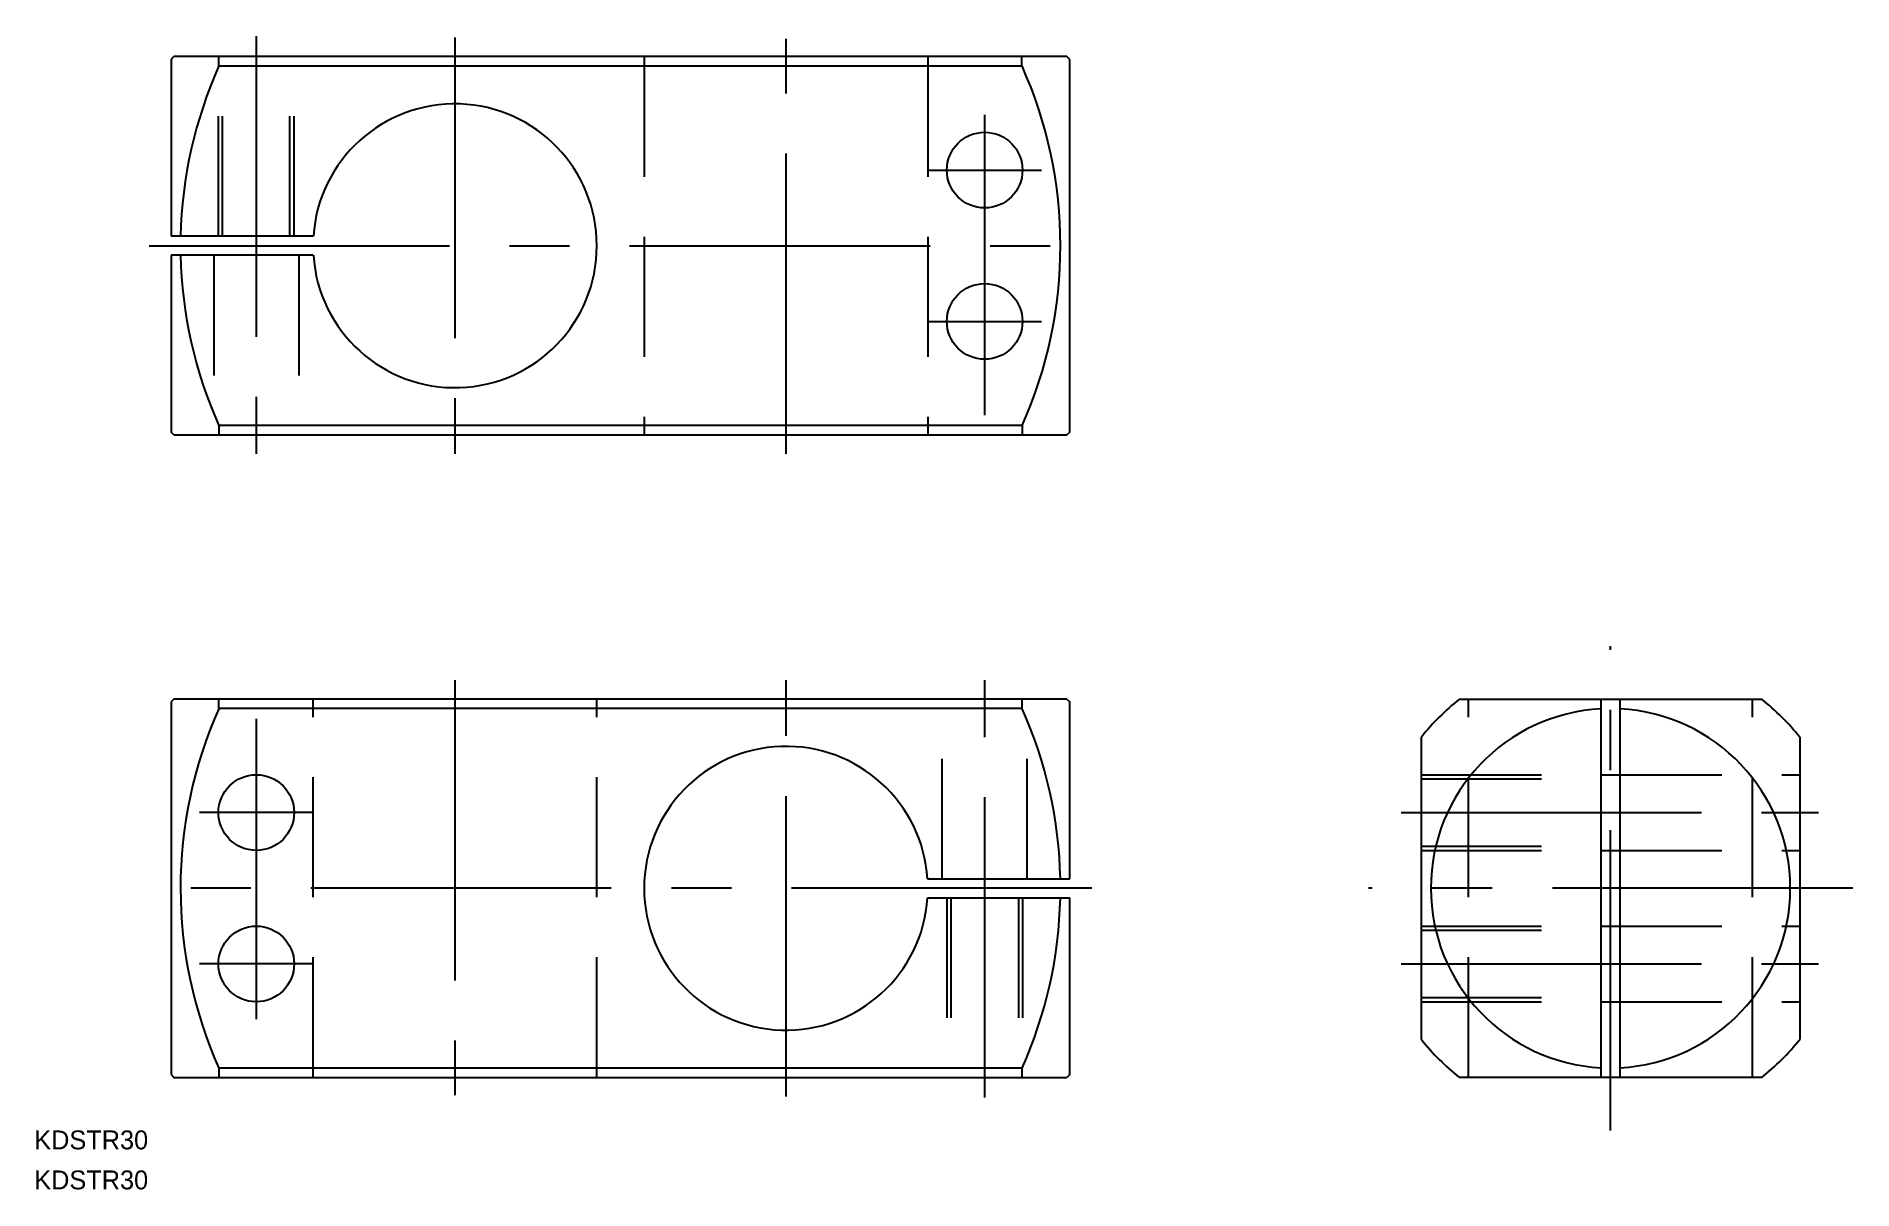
# Model space of a CAD drawing. Extents: x 381 to 573, y 631 to 753.
import ezdxf

# ---------------------------------------------------------------- set-up
doc = ezdxf.new("R2010")
doc.units = 0
doc.linetypes.add('CENTER', pattern=[50.8, 31.75, -6.35, 6.35, -6.35])
doc.linetypes.add('DASHED', pattern=[19.05, 12.7, -6.35])
doc.layers.get('0').update_dxf_attribs({"linetype": 'CONTINUOUS'})
doc.layers.add('CENTER', color=1, linetype='CENTER')

msp = doc.modelspace()

# ---------------------------------------------------------------- linework, layer by layer
at = {"color": 7, "linetype": 'CONTINUOUS'}
for p, q in [((395.72, 750.3), (396.02, 750.6)), ((395.72, 750.3), (395.72, 731.6)), ((490.42, 750.6), (396.02, 750.6)), ((400.77, 749.62), (400.77, 750.6)), ((400.77, 749.62), (485.66, 749.62)), ((485.66, 749.62), (485.66, 750.6)), ((490.72, 750.3), (490.42, 750.6)), ((490.72, 710.9), (490.72, 750.3)), ((410.75, 731.6), (395.72, 731.6)), ((395.72, 729.6), (395.72, 710.9)), ((410.75, 729.6), (395.72, 729.6)), ((396.02, 710.6), (395.72, 710.9)), ((396.02, 710.6), (490.42, 710.6)), ((400.76, 711.62), (400.76, 710.6)), ((400.76, 711.62), (485.68, 711.62)), ((485.68, 711.62), (485.68, 710.6)), ((490.42, 710.6), (490.72, 710.9)), ((396.02, 682.68), (395.72, 682.38)), ((395.72, 682.38), (395.72, 642.98)), ((490.42, 682.68), (396.02, 682.68)), ((400.76, 681.67), (400.76, 682.68)), ((485.68, 681.67), (400.76, 681.67)), ((485.68, 681.67), (485.68, 682.68)), ((490.42, 682.68), (490.72, 682.38)), ((490.72, 663.68), (490.72, 682.38)), ((531.9, 682.68), (563.86, 682.68)), ((546.88, 642.68), (546.88, 682.68)), ((548.88, 642.68), (548.88, 682.68)), ((527.88, 646.7), (527.88, 678.66)), ((567.88, 678.66), (567.88, 646.7)), ((475.68, 663.68), (490.72, 663.68)), ((475.68, 661.68), (490.72, 661.68)), ((490.72, 642.98), (490.72, 661.68)), ((485.66, 643.67), (400.77, 643.67)), ((400.77, 643.67), (400.77, 642.68)), ((485.66, 643.67), (485.66, 642.68)), ((395.72, 642.98), (396.02, 642.68)), ((396.02, 642.68), (490.42, 642.68)), ((490.72, 642.98), (490.42, 642.68)), ((563.86, 642.68), (531.9, 642.68))]:
    msp.add_line(p, q, dxfattribs=at)
at = {"color": 3, "linetype": 'DASHED'}
for p, q in [((400.72, 731.6), (400.72, 750.6)), ((401.15, 731.6), (401.15, 750.6)), ((408.28, 731.6), (408.28, 750.6)), ((408.72, 731.6), (408.72, 750.6)), ((445.72, 750.6), (445.72, 710.6)), ((475.72, 750.6), (475.72, 710.6)), ((400.22, 729.6), (400.22, 710.6)), ((409.22, 729.6), (409.22, 710.6)), ((410.72, 642.68), (410.72, 682.68)), ((440.72, 642.68), (440.72, 682.68)), ((477.22, 663.68), (477.22, 682.68)), ((486.22, 663.68), (486.22, 682.68)), ((532.88, 642.68), (532.88, 682.68)), ((562.88, 642.68), (562.88, 682.68)), ((527.88, 674.68), (567.88, 674.68)), ((527.88, 674.25), (546.88, 674.25)), ((527.88, 667.12), (546.88, 667.12)), ((527.88, 666.68), (567.88, 666.68)), ((477.72, 661.68), (477.72, 642.68)), ((478.15, 661.68), (478.15, 642.68)), ((485.28, 661.68), (485.28, 642.68)), ((485.72, 661.68), (485.72, 642.68)), ((527.88, 658.68), (567.88, 658.68)), ((527.88, 658.25), (546.88, 658.25)), ((527.88, 651.12), (546.88, 651.12)), ((527.88, 650.68), (567.88, 650.68))]:
    msp.add_line(p, q, dxfattribs=at)
at = {"color": 7, "linetype": 'CONTINUOUS'}
for centre in [(481.72, 738.6), (481.72, 722.6), (404.72, 670.68), (404.72, 654.68)]:
    msp.add_circle(centre, 4, dxfattribs=at)
for centre, radius, start, end in [((443.22, 730.6), 46.51, 155.8697, 178.768), ((443.22, 730.6), 46.51, 335.9079, 24.1303), ((425.72, 730.6), 15, 183.8226, 176.1774), ((443.22, 730.6), 46.51, 181.232, 204.0921), ((443.22, 662.68), 46.51, 155.9079, 204.1303), ((443.22, 662.68), 46.51, 1.232, 24.0921), ((547.88, 662.68), 25.6, 128.6248, 141.3752), ((547.88, 662.68), 19, 93.017, 266.983), ((547.88, 662.68), 19, 273.017, 86.983), ((547.88, 662.68), 25.6, 38.6248, 51.3752), ((460.72, 662.68), 15, 3.8226, 356.1774), ((443.22, 662.68), 46.51, 335.8697, 358.768), ((547.88, 662.68), 25.6, 218.6248, 231.3752), ((547.88, 662.68), 25.6, 308.6248, 321.3752)]:
    msp.add_arc(centre, radius, start, end, dxfattribs=at)
at = {"layer": 'CENTER', "color": 1, "linetype": 'CENTER'}
for p, q in [((404.72, 752.74), (404.72, 708.6)), ((425.72, 752.6), (425.72, 708.6)), ((460.72, 708.6), (460.72, 752.48)), ((481.72, 712.7), (481.72, 748.43)), ((475.72, 738.6), (487.72, 738.6)), ((393.39, 730.6), (492.23, 730.6)), ((475.72, 722.6), (487.72, 722.6)), ((547.88, 637.08), (547.88, 688.28)), ((425.72, 684.68), (425.72, 640.8)), ((460.72, 640.68), (460.72, 684.68)), ((481.72, 640.55), (481.72, 684.68)), ((404.72, 680.59), (404.72, 644.85)), ((410.72, 670.68), (398.72, 670.68)), ((525.74, 670.68), (569.88, 670.68)), ((493.05, 662.68), (394.2, 662.68)), ((573.48, 662.68), (522.28, 662.68)), ((410.72, 654.68), (398.72, 654.68)), ((525.74, 654.68), (569.88, 654.68))]:
    msp.add_line(p, q, dxfattribs=at)

# ---------------------------------------------------------------- texts
at = {"color": 7, "linetype": 'CONTINUOUS'}
for p in [(381.25, 635.08), (381.25, 630.85)]:
    msp.add_text('KDSTR30', height=2, dxfattribs=at).set_placement(p)

doc.saveas('drawing.dxf')
